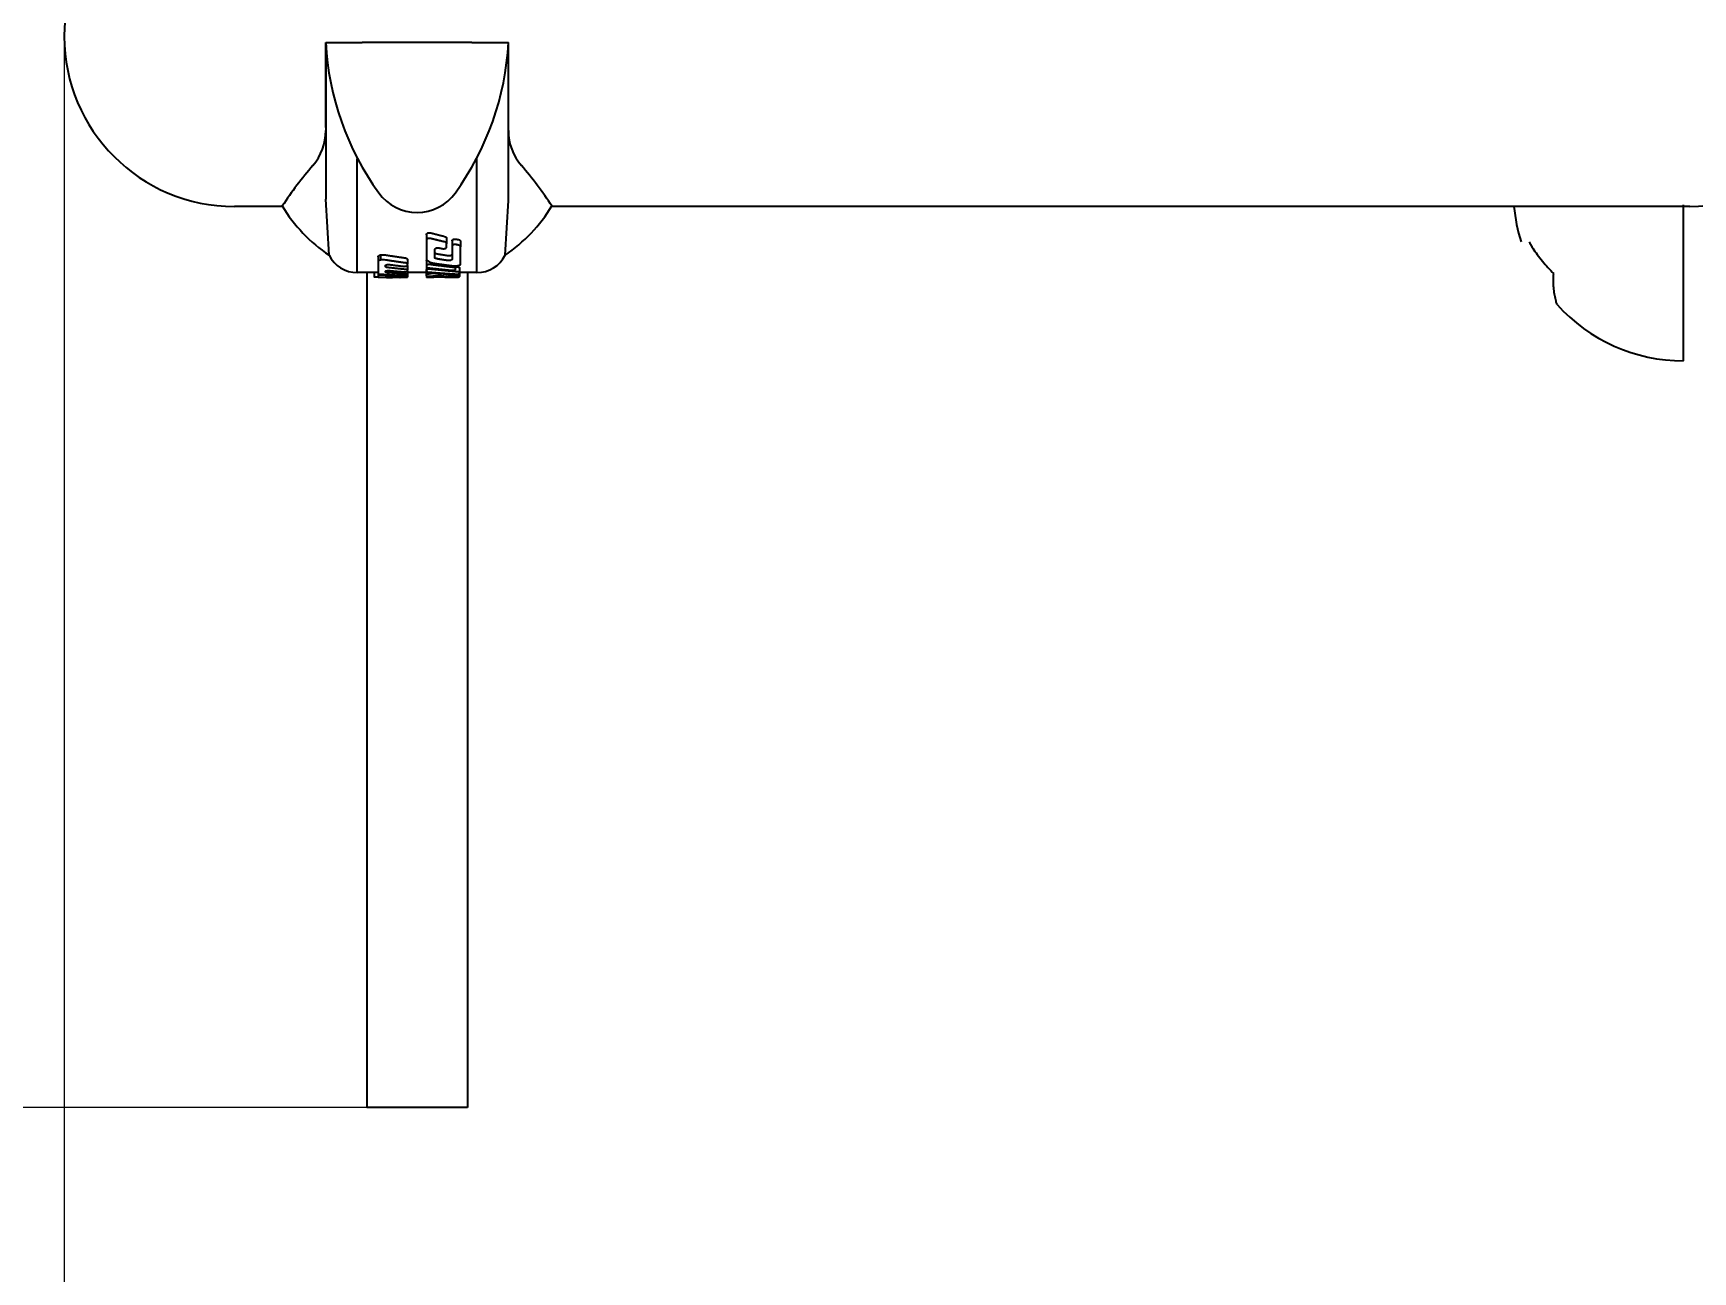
# Model space of a CAD drawing. Header units: millimetres. Extents: x -3135 to 2520, y -2914 to 2305.
# Drawn here: x -790 to -263, y -847 to -454 of the extents above; entities that cross this region are included whole.
import ezdxf

# ---------------------------------------------------------------- set-up
doc = ezdxf.new("R2010")
doc.units = ezdxf.units.MM
for name, color, linetype in [('DIKOM_ЗОНА', 80, 'Continuous'), ('DIKOM_ОБЪЕКТ', 7, 'Continuous'), ('DIKOM_РАЗМЕР_ЗОНА', 7, 'Continuous'), ('DIKOM_РАЗМЕР_ОБЪЕКТА', 7, 'Continuous')]:
    doc.layers.add(name, color=color, linetype=linetype)
doc.styles.add('style1', font='arial.ttf', dxfattribs={"width": 0.8})
doc.dimstyles.new('1-50', dxfattribs={"dimtxt": 300, "dimasz": 200, "dimexe": 100, "dimexo": 0, "dimgap": 100, "dimtad": 1, "dimdec": 0, "dimtxsty": 'style1', "dimcen": 0, "dimclrd": 7, "dimclre": 7, "dimadec": 1, "dimazin": 2, "dimtfac": 1, "dimtdec": 0, "dimtmove": 0, "dimatfit": 3, "dimfxl": 0, "dimlwd": 25, "dimlwe": 18, "dimarcsym": 0})

# ---------------------------------------------------------------- blocks, each defined once
blk = doc.blocks.new('*D10')
at = {"layer": 'Defpoints', "color": 0, "transparency": 16777216}
for p in [(-779.74, -454.55), (1020.26, -454.55), (1020.26, -1329.05)]:
    blk.add_point(p, dxfattribs=at)
at = {"layer": 'DIKOM_РАЗМЕР_ОБЪЕКТА', "color": 7, "lineweight": 18, "transparency": 16777216}
for p, q in [((-779.74, -454.55), (-779.74, -1429.05)), ((1020.26, -454.55), (1020.26, -1429.05))]:
    blk.add_line(p, q, dxfattribs=at)
at = {"layer": 'DIKOM_РАЗМЕР_ОБЪЕКТА', "color": 7, "lineweight": 25, "transparency": 16777216}
blk.add_line((-579.74, -1329.05), (820.26, -1329.05), dxfattribs=at)
at = {"layer": 'DIKOM_РАЗМЕР_ОБЪЕКТА', "color": 7, "transparency": 16777216}
for points in [[(-579.74, -1295.71), (-579.74, -1362.38), (-779.74, -1329.05)], [(820.26, -1295.71), (820.26, -1362.38), (1020.26, -1329.05)]]:
    blk.add_solid(points, dxfattribs=at)
at = {"layer": 'DIKOM_РАЗМЕР_ОБЪЕКТА', "color": 0, "transparency": 16777216, "insert": (387.28, -1075.88), "char_height": 300, "attachment_point": 5, "style": 'style1'}
blk.add_mtext('1800', dxfattribs=at)
blk = doc.blocks.new('*D11')
at = {"layer": 'Defpoints', "color": 0, "transparency": 16777216}
for p in [(-667.74, 805.45), (-1097.84, -794.55), (-651.74, -794.55)]:
    blk.add_point(p, dxfattribs=at)
at = {"layer": 'DIKOM_РАЗМЕР_ОБЪЕКТА', "color": 7, "lineweight": 18, "transparency": 16777216}
for p, q in [((-667.74, 805.45), (-1197.84, 805.45)), ((-651.74, -794.55), (-1197.84, -794.55))]:
    blk.add_line(p, q, dxfattribs=at)
at = {"layer": 'DIKOM_РАЗМЕР_ОБЪЕКТА', "color": 7, "lineweight": 25, "transparency": 16777216}
blk.add_line((-1097.84, 605.45), (-1097.84, -594.55), dxfattribs=at)
at = {"layer": 'DIKOM_РАЗМЕР_ОБЪЕКТА', "color": 7, "transparency": 16777216}
for points in [[(-1131.17, 605.45), (-1064.51, 605.45), (-1097.84, 805.45)], [(-1131.17, -594.55), (-1064.51, -594.55), (-1097.84, -794.55)]]:
    blk.add_solid(points, dxfattribs=at)
at = {"layer": 'DIKOM_РАЗМЕР_ОБЪЕКТА', "color": 0, "transparency": 16777216, "insert": (-1351.01, -112.02), "char_height": 300, "attachment_point": 5, "rotation": 90, "style": 'style1'}
blk.add_mtext('1600', dxfattribs=at)
blk = doc.blocks.new('*D12')
at = {"layer": 'Defpoints', "color": 0, "transparency": 16777216}
for p in [(-715.74, 2305.45), (-2685, -2294.55), (-715.74, -2294.55)]:
    blk.add_point(p, dxfattribs=at)
at = {"layer": 'DIKOM_РАЗМЕР_ЗОНА', "color": 7, "lineweight": 18, "transparency": 16777216}
for p, q in [((-715.74, 2305.45), (-2785, 2305.45)), ((-715.74, -2294.55), (-2785, -2294.55))]:
    blk.add_line(p, q, dxfattribs=at)
at = {"layer": 'DIKOM_РАЗМЕР_ЗОНА', "color": 7, "lineweight": 25, "transparency": 16777216}
blk.add_line((-2685, 2105.45), (-2685, -2094.55), dxfattribs=at)
at = {"layer": 'DIKOM_РАЗМЕР_ЗОНА', "color": 7, "transparency": 16777216}
for points in [[(-2718.33, 2105.45), (-2651.67, 2105.45), (-2685, 2305.45)], [(-2718.33, -2094.55), (-2651.67, -2094.55), (-2685, -2294.55)]]:
    blk.add_solid(points, dxfattribs=at)
at = {"layer": 'DIKOM_РАЗМЕР_ЗОНА', "color": 0, "transparency": 16777216, "insert": (-2938.17, 51.55), "char_height": 300, "attachment_point": 5, "rotation": 90, "style": 'style1'}
blk.add_mtext('4600', dxfattribs=at)
blk = doc.blocks.new('*D13')
at = {"layer": 'Defpoints', "color": 0, "transparency": 16777216}
for p in [(-2279.74, -234.66), (2520.26, -234.66), (2520.26, -2814.5)]:
    blk.add_point(p, dxfattribs=at)
at = {"layer": 'DIKOM_РАЗМЕР_ЗОНА', "color": 7, "lineweight": 18, "transparency": 16777216}
for p, q in [((-2279.74, -234.66), (-2279.74, -2914.5)), ((2520.26, -234.66), (2520.26, -2914.5))]:
    blk.add_line(p, q, dxfattribs=at)
at = {"layer": 'DIKOM_РАЗМЕР_ЗОНА', "color": 7, "lineweight": 25, "transparency": 16777216}
blk.add_line((-2079.74, -2814.5), (2320.26, -2814.5), dxfattribs=at)
at = {"layer": 'DIKOM_РАЗМЕР_ЗОНА', "color": 7, "transparency": 16777216}
for points in [[(-2079.74, -2781.17), (-2079.74, -2847.83), (-2279.74, -2814.5)], [(2320.26, -2781.17), (2320.26, -2847.83), (2520.26, -2814.5)]]:
    blk.add_solid(points, dxfattribs=at)
at = {"layer": 'DIKOM_РАЗМЕР_ЗОНА', "color": 0, "transparency": 16777216, "insert": (292.57, -2561.33), "char_height": 300, "attachment_point": 5, "style": 'style1'}
blk.add_mtext('4800', dxfattribs=at)

msp = doc.modelspace()

# ---------------------------------------------------------------- linework, layer by layer
at = {"layer": 'DIKOM_ЗОНА', "color": 3, "lineweight": 15}
msp.add_lwpolyline([(-779.74, -2294.55), (-651.74, -2294.55, 0.154428), (211.08, -2021.55, -0.154428), (498.69, -1930.55), (1020.26, -1930.55, 0.414214), (2520.26, -430.55), (2520.26, 441.45, 0.414214), (1020.26, 1941.45), (498.69, 1941.45, -0.154428), (211.08, 2032.45, 0.154428), (-651.74, 2305.45), (-779.74, 2305.45, 0.414214), (-2279.74, 805.45), (-2279.74, -794.55, 0.414214), (-779.74, -2294.55)], format="xyb", dxfattribs=at)
at = {"layer": 'DIKOM_ОБЪЕКТ'}
for p, q in [((-696.74, -483.48), (-696.74, -456.55)), ((-696.74, -456.55), (-688.21, -456.55)), ((-696.74, -456.55), (-696.74, -506.27)), ((-688.21, -456.55), (-685.13, -456.55)), ((-674.74, -456.55), (-685.13, -456.55)), ((-660.74, -456.55), (-674.74, -456.55)), ((-650.36, -456.55), (-660.74, -456.55)), ((-650.36, -456.55), (-647.28, -456.55)), ((-647.28, -456.55), (-638.74, -456.55)), ((-638.74, -506.61), (-638.74, -457.05)), ((-686.74, -529.55), (-686.74, -493.38)), ((-648.74, -529.55), (-648.74, -493.38)), ((-710.45, -508.55), (-725.74, -508.55)), ((-695.7, -524), (-696.74, -506.27)), ((-696.74, -506.61), (-696.74, -506.61)), ((-639.79, -524), (-638.74, -506.61)), ((-263.74, -508.55), (-625.04, -508.55)), ((-265.74, -557.55), (-265.74, -508.01)), ((-664.8, -517.53), (-664.8, -519.31)), ((-664.8, -519.31), (-664.8, -525.15)), ((-658.38, -518.62), (-658.38, -520.37)), ((-658.38, -521.41), (-658.38, -520.37)), ((-656.65, -519.47), (-656.65, -521.2)), ((-656.65, -521.2), (-656.65, -525.36)), ((-653.95, -519.63), (-653.95, -521.35)), ((-653.95, -526.77), (-653.95, -521.35)), ((-680.08, -524.5), (-680.08, -526.11)), ((-680.08, -526.11), (-680.08, -529.87)), ((-679.37, -523.95), (-679.37, -525.57)), ((-670.81, -525.23), (-670.81, -526.82)), ((-670.81, -527.24), (-670.81, -526.82)), ((-664.8, -525.75), (-664.8, -527.33)), ((-662.1, -524.79), (-662.1, -522.21)), ((-680.08, -529.55), (-686.74, -529.55)), ((-683.74, -529.55), (-683.74, -794.55)), ((-681.36, -529.55), (-681.36, -529.89)), ((-681.35, -529.55), (-681.35, -530.92)), ((-680.08, -529.87), (-680.08, -530.54)), ((-680.08, -530.54), (-680.08, -531.05)), ((-676.5, -531.05), (-680.05, -531.05)), ((-679.37, -530.03), (-679.37, -530.36)), ((-677.77, -527.65), (-677.77, -527.31)), ((-677.77, -529.38), (-677.77, -529.14)), ((-677.77, -530.85), (-677.77, -531.04)), ((-673.25, -530.39), (-673.25, -530.57)), ((-670.81, -531.05), (-673.13, -531.05)), ((-673.12, -531.05), (-673.12, -530.92)), ((-671.52, -530.44), (-671.52, -530.71)), ((-670.81, -527.24), (-670.81, -528.79)), ((-670.81, -527.24), (-670.81, -527.24)), ((-670.81, -529.09), (-670.81, -528.79)), ((-670.81, -529.09), (-670.81, -530.13)), ((-664.81, -529.55), (-670.81, -529.55)), ((-670.81, -530.32), (-670.81, -530.13)), ((-670.81, -530.32), (-670.81, -530.87)), ((-670.81, -531.05), (-670.81, -530.87)), ((-670.8, -529.55), (-670.8, -530.62)), ((-664.81, -528.68), (-664.81, -530.19)), ((-664.81, -530.19), (-664.81, -530.59)), ((-664.8, -527.33), (-664.8, -527.76)), ((-664.8, -527.77), (-664.8, -528.73)), ((-664.8, -528.73), (-664.8, -529.16)), ((-664.8, -530.61), (-664.8, -530.97)), ((-664.8, -530.97), (-664.8, -531.05)), ((-662.49, -531.05), (-664.8, -531.05)), ((-664.09, -530.69), (-664.09, -530.89)), ((-655.54, -531.05), (-658.51, -531.05)), ((-655.53, -527.4), (-655.53, -528.19)), ((-655.53, -528.56), (-655.53, -528.19)), ((-655.53, -530.96), (-655.53, -531.05)), ((-654.27, -529.88), (-654.27, -530.77)), ((-654.27, -530.9), (-654.27, -530.77)), ((-654.25, -527.96), (-654.25, -529.5)), ((-654.25, -529.84), (-654.25, -529.5)), ((-648.74, -529.55), (-654.25, -529.55)), ((-651.74, -529.55), (-651.74, -794.55)), ((-651.74, -794.55), (-683.74, -794.55))]:
    msp.add_line(p, q, dxfattribs=at)
for centre, radius, start, end in [((-725.74, -454.55), 54, 90, 270), ((-263.74, -454.55), 54, 270, 90), ((-606.88, -451.63), 90, 183.1314, 215.7532), ((-696.24, -457.05), 0.5, 90, 90.0002), ((-728.61, -451.63), 90, 324.2468, 356.8686), ((-713.74, -484.48), 17, 319.3433, 0), ((-621.74, -484.48), 17, 180, 220.6567), ((-603.74, -578.95), 128, 139.3433, 146.5516), ((-731.74, -578.95), 128, 33.4484, 40.6567), ((-667.74, -495.45), 15, 215.7532, 324.2468), ((-667.75, -482.55), 50, 211.1292, 236.0119), ((-667.72, -482.56), 49.97, 303.9819, 328.8736), ((-265.74, -503.64), 54, 185.2162, 197.44), ((-686.74, -519.55), 10, 206.4677, 270), ((-648.74, -519.55), 10, 270, 333.5445), ((-265.74, -503.64), 53.91, 221.925, 270)]:
    msp.add_arc(centre, radius, start, end, dxfattribs=at)
for centre, major_axis, start_param, end_param in [((-699.92, -495.22), (-0.375, 0.33), 6.283162, 6.283174), ((-635.57, -495.22), (0.375, 0.33), 0.000014, 0.000025)]:
    msp.add_ellipse(centre, major_axis=major_axis, ratio=0.651867, start_param=start_param, end_param=end_param, dxfattribs=at)
for points, knots in [([(-625.13, -508.11), (-625.08, -508.18), (-625.05, -508.22), (-625.03, -508.26), (-625.03, -508.27), (-625.02, -508.27), (-625.02, -508.27), (-625.02, -508.27), (-625.02, -508.27), (-625.02, -508.27), (-625.02, -508.27), (-625.02, -508.27), (-625.02, -508.27), (-625.02, -508.27), (-625.02, -508.27), (-625.02, -508.27), (-625.02, -508.27), (-625.02, -508.27), (-625.02, -508.27), (-625.02, -508.27), (-625.02, -508.27), (-625.02, -508.27), (-625.02, -508.27), (-625.02, -508.27), (-625.02, -508.27), (-625.02, -508.27), (-625.02, -508.27), (-625.02, -508.27), (-625.02, -508.27), (-625.02, -508.27), (-625.02, -508.27), (-625.02, -508.27), (-625.02, -508.27), (-625.02, -508.27), (-625.02, -508.27), (-625.02, -508.27), (-625.02, -508.27), (-625.02, -508.27), (-625.02, -508.27), (-625.02, -508.27), (-625.02, -508.27), (-625.02, -508.27), (-625.02, -508.27), (-625.02, -508.27), (-625.02, -508.27), (-625.02, -508.27), (-625.02, -508.27), (-625.02, -508.27)], [356.92545, 356.92545, 356.92545, 356.92545, 382.015412, 382.015412, 394.085024, 394.085024, 394.775091, 394.775091, 395.465157, 395.465157, 395.657028, 395.657028, 395.703088, 395.703088, 395.749148, 395.749148, 395.795207, 395.795207, 395.841267, 395.841267, 395.887327, 395.887327, 395.933387, 395.933387, 395.979447, 395.979447, 396.025507, 396.025507, 396.071566, 396.071566, 396.117626, 396.117626, 396.163686, 396.163686, 396.209746, 396.209746, 396.255806, 396.255806, 396.301866, 396.301866, 396.374751, 396.374751, 396.478355, 396.478355, 396.685562, 396.685562, 397, 397, 397, 397]), ([(-664.8, -517.53), (-664.8, -517.48), (-664.78, -517.4), (-664.73, -517.28), (-664.66, -517.2), (-664.58, -517.12), (-664.49, -517.05), (-664.38, -516.99), (-664.28, -516.95), (-664.17, -516.92), (-664.06, -516.89), (-663.96, -516.88), (-663.85, -516.87), (-663.71, -516.87), (-663.57, -516.89), (-663.47, -516.91), (-663.43, -516.92)], [0, 0, 0, 0, 2.107356, 3.754074, 5.399676, 6.061085, 7.790131, 8.825389, 9.887238, 10.889603, 11.819046, 12.663977, 13.411772, 14.592699, 15.921047, 17, 17, 17, 17]), ([(-663.43, -518.71), (-663.49, -518.7), (-663.59, -518.68), (-663.76, -518.67), (-663.93, -518.67), (-664.1, -518.7), (-664.22, -518.73), (-664.33, -518.77), (-664.47, -518.83), (-664.63, -518.94), (-664.76, -519.1), (-664.8, -519.23), (-664.8, -519.31)], [0, 0, 0, 0, 1.129239, 2.011652, 3.157385, 4.396775, 5.162004, 5.648759, 6.924122, 8.503661, 10.397099, 13, 13, 13, 13]), ([(-659.75, -521.92), (-659.59, -521.95), (-659.41, -521.96), (-659.07, -521.94), (-658.91, -521.9), (-658.65, -521.8), (-658.55, -521.73), (-658.41, -521.58), (-658.38, -521.49), (-658.38, -521.41)], [0, 0, 0, 0, 0.000512692, 0.000512692, 0.001025383, 0.001025383, 0.001538075, 0.001538075, 0.002050766, 0.002050766, 0.002050766, 0.002050766]), ([(-659.01, -518.04), (-658.81, -518.09), (-658.65, -518.18), (-658.43, -518.39), (-658.38, -518.5), (-658.38, -518.62)], [0, 0, 0, 0, 0.000662463, 0.000662463, 0.001324925, 0.001324925, 0.001324925, 0.001324925]), ([(-658.38, -520.37), (-658.38, -520.31), (-658.39, -520.25), (-658.45, -520.15), (-658.49, -520.09), (-658.65, -519.94), (-658.81, -519.86), (-659.01, -519.81)], [0, 0, 0, 0, 0.000329065, 0.000329065, 0.000658131, 0.000658131, 0.001316262, 0.001316262, 0.001316262, 0.001316262]), ([(-656.65, -519.47), (-656.65, -519.42), (-656.62, -519.31), (-656.52, -519.18), (-656.41, -519.09), (-656.33, -519.04), (-656.25, -519), (-656.15, -518.96), (-656.04, -518.93), (-655.91, -518.9), (-655.77, -518.89), (-655.61, -518.88), (-655.45, -518.89), (-655.34, -518.91), (-655.28, -518.92)], [0, 0, 0, 0, 2.30031, 4.841147, 5.967536, 6.504504, 7.755138, 8.483263, 9.172804, 10.38649, 11.573355, 12.365457, 13.722575, 15, 15, 15, 15]), ([(-655.28, -520.67), (-655.34, -520.65), (-655.45, -520.63), (-655.62, -520.62), (-655.78, -520.63), (-655.9, -520.64), (-655.99, -520.66), (-656.07, -520.68), (-656.18, -520.71), (-656.33, -520.78), (-656.46, -520.86), (-656.55, -520.95), (-656.61, -521.03), (-656.64, -521.11), (-656.65, -521.17), (-656.65, -521.2)], [0, 0, 0, 0, 1.448609, 2.693486, 3.916225, 5.080798, 5.585243, 6.233183, 7.042547, 8.578886, 10.817207, 11.950024, 13.345951, 14.577692, 16, 16, 16, 16]), ([(-654.58, -519.09), (-654.38, -519.13), (-654.22, -519.22), (-654, -519.41), (-653.95, -519.52), (-653.95, -519.63)], [0, 0, 0, 0, 0.000655999, 0.000655999, 0.001311997, 0.001311997, 0.001311997, 0.001311997]), ([(-653.95, -521.35), (-653.95, -521.3), (-653.96, -521.25), (-654.02, -521.14), (-654.06, -521.09), (-654.22, -520.95), (-654.38, -520.87), (-654.58, -520.82)], [0, 0, 0, 0, 0.000325765, 0.000325765, 0.000651529, 0.000651529, 0.001303059, 0.001303059, 0.001303059, 0.001303059]), ([(-314.69, -519.82), (-314.62, -519.99), (-314.55, -520.1), (-314.27, -520.6), (-314.04, -520.97), (-313.4, -522), (-312.97, -522.64), (-312.01, -524), (-311.47, -524.7), (-310.37, -526.09), (-309.79, -526.77), (-308.6, -528.1), (-307.99, -528.75), (-307.21, -529.54), (-307.06, -529.7), (-306.91, -529.85)], [5.215159, 5.215159, 5.215159, 5.215159, 11.576809, 11.576809, 31.779476, 31.779476, 67.644885, 67.644885, 108.044885, 108.044885, 148.444885, 148.444885, 188.844885, 188.844885, 198.480191, 198.480191, 198.480191, 198.480191]), ([(-680.08, -524.5), (-680.08, -524.45), (-680.07, -524.4), (-680.02, -524.29), (-679.98, -524.24), (-679.87, -524.14), (-679.79, -524.1), (-679.6, -524.02), (-679.49, -523.98), (-679.37, -523.95)], [0, 0, 0, 0, 0.000429704, 0.000429704, 0.000859408, 0.000859408, 0.001289113, 0.001289113, 0.001718817, 0.001718817, 0.001718817, 0.001718817]), ([(-679.37, -525.57), (-679.49, -525.6), (-679.6, -525.63), (-679.79, -525.71), (-679.87, -525.76), (-680.04, -525.9), (-680.08, -526.01), (-680.08, -526.11)], [0, 0, 0, 0, 0.0004289, 0.0004289, 0.0008578, 0.0008578, 0.001715599, 0.001715599, 0.001715599, 0.001715599]), ([(-679.37, -523.95), (-679.24, -523.92), (-679.1, -523.9), (-678.81, -523.87), (-678.66, -523.87), (-678.21, -523.87), (-677.92, -523.9), (-677.64, -523.95)], [0, 0, 0, 0, 0.000447803, 0.000447803, 0.000895606, 0.000895606, 0.001791211, 0.001791211, 0.001791211, 0.001791211]), ([(-677.64, -525.57), (-677.92, -525.52), (-678.2, -525.49), (-678.66, -525.49), (-678.81, -525.49), (-679.1, -525.52), (-679.24, -525.54), (-679.37, -525.57)], [0, 0, 0, 0, 0.000887347, 0.000887347, 0.001331021, 0.001331021, 0.001774694, 0.001774694, 0.001774694, 0.001774694]), ([(-671.45, -524.89), (-671.26, -524.92), (-671.09, -524.97), (-670.87, -525.09), (-670.81, -525.16), (-670.81, -525.23)], [0, 0, 0, 0, 0.000619644, 0.000619644, 0.001239289, 0.001239289, 0.001239289, 0.001239289]), ([(-670.81, -526.82), (-670.81, -526.78), (-670.83, -526.75), (-670.88, -526.68), (-670.93, -526.65), (-671.09, -526.56), (-671.26, -526.52), (-671.45, -526.49)], [0, 0, 0, 0, 0.00030952, 0.00030952, 0.00061904, 0.00061904, 0.001238079, 0.001238079, 0.001238079, 0.001238079]), ([(-664.8, -525.15), (-664.8, -525.32), (-664.71, -525.48), (-664.42, -525.79), (-664.21, -525.92), (-663.97, -526.05)], [0, 0, 0, 0, 0.001310871, 0.001310871, 0.002621743, 0.002621743, 0.002621743, 0.002621743]), ([(-664.8, -525.75), (-664.8, -525.72), (-664.78, -525.67), (-664.7, -525.6), (-664.66, -525.58), (-664.63, -525.56)], [0, 0, 0, 0, 3.009531, 4.570633, 6, 6, 6, 6]), ([(-663.97, -526.05), (-663.71, -526.18), (-663.41, -526.3), (-662.73, -526.51), (-662.36, -526.59), (-661.94, -526.65)], [0, 0, 0, 0, 0.001346421, 0.001346421, 0.002692842, 0.002692842, 0.002692842, 0.002692842]), ([(-662.1, -522.21), (-662.1, -522.17), (-662.09, -522.11), (-662.04, -522.03), (-661.98, -521.96), (-661.91, -521.9), (-661.81, -521.83), (-661.68, -521.77), (-661.55, -521.73), (-661.45, -521.71), (-661.36, -521.69), (-661.23, -521.67), (-661.07, -521.67), (-660.89, -521.68), (-660.78, -521.7), (-660.73, -521.71)], [0, 0, 0, 0, 1.703885, 3.171044, 4.234752, 5.299769, 6.750072, 8.375952, 9.511985, 10.185435, 11.042913, 11.853377, 13.193266, 14.818898, 16, 16, 16, 16]), ([(-662.1, -523.15), (-662.1, -523.2), (-662.08, -523.24), (-662.03, -523.32), (-661.99, -523.36), (-661.88, -523.43), (-661.81, -523.46), (-661.65, -523.52), (-661.56, -523.54), (-661.46, -523.56)], [0, 0, 0, 0, 0.000314979, 0.000314979, 0.000629957, 0.000629957, 0.000944936, 0.000944936, 0.001259915, 0.001259915, 0.001259915, 0.001259915]), ([(-661.46, -525.18), (-661.66, -525.15), (-661.82, -525.1), (-662.04, -524.96), (-662.1, -524.87), (-662.1, -524.79)], [0, 0, 0, 0, 0.000627724, 0.000627724, 0.001255448, 0.001255448, 0.001255448, 0.001255448]), ([(-658.01, -524.12), (-657.94, -524.13), (-657.86, -524.14), (-657.69, -524.15), (-657.6, -524.15), (-657.36, -524.13), (-657.2, -524.11), (-656.93, -524.03), (-656.83, -523.98), (-656.72, -523.89), (-656.69, -523.86), (-656.66, -523.8), (-656.65, -523.77), (-656.65, -523.74)], [0, 0, 0, 0, 0.000250287, 0.000250287, 0.000500575, 0.000500575, 0.001001149, 0.001001149, 0.001501724, 0.001501724, 0.001752011, 0.001752011, 0.002002299, 0.002002299, 0.002002299, 0.002002299]), ([(-656.65, -525.36), (-656.65, -525.39), (-656.66, -525.42), (-656.69, -525.48), (-656.72, -525.51), (-656.83, -525.6), (-656.93, -525.65), (-657.13, -525.7), (-657.2, -525.72), (-657.36, -525.74), (-657.44, -525.75), (-657.69, -525.76), (-657.86, -525.76), (-658.01, -525.73)], [0, 0, 0, 0, 0.000249619, 0.000249619, 0.000499237, 0.000499237, 0.000998475, 0.000998475, 0.001248093, 0.001248093, 0.001497712, 0.001497712, 0.001996949, 0.001996949, 0.001996949, 0.001996949]), ([(-654.78, -527.32), (-654.64, -527.29), (-654.51, -527.26), (-654.28, -527.18), (-654.19, -527.14), (-653.99, -526.99), (-653.95, -526.88), (-653.95, -526.77)], [0, 0, 0, 0, 0.000496221, 0.000496221, 0.000992443, 0.000992443, 0.001984886, 0.001984886, 0.001984886, 0.001984886]), ([(-680.08, -530.97), (-680.27, -530.97), (-680.58, -530.97), (-680.9, -530.96), (-681.07, -530.95), (-681.17, -530.95), (-681.24, -530.94), (-681.3, -530.93), (-681.34, -530.93), (-681.35, -530.92), (-681.35, -530.92)], [0, 0, 0, 0, 3.632025, 5.197401, 6.539165, 7.46166, 8.196985, 8.858964, 10.312484, 11, 11, 11, 11]), ([(-680.08, -529.87), (-680.08, -529.9), (-680.02, -529.93), (-679.79, -529.99), (-679.63, -530.01), (-679.44, -530.02)], [0, 0, 0, 0, 0.00060095, 0.00060095, 0.0012019, 0.0012019, 0.0012019, 0.0012019]), ([(-679.37, -530.36), (-679.49, -530.37), (-679.6, -530.38), (-679.79, -530.4), (-679.87, -530.42), (-680.04, -530.47), (-680.08, -530.5), (-680.08, -530.54)], [0, 0, 0, 0, 0.000419132, 0.000419132, 0.000838263, 0.000838263, 0.001676527, 0.001676527, 0.001676527, 0.001676527]), ([(-677.64, -530.35), (-677.92, -530.34), (-678.21, -530.33), (-678.66, -530.33), (-678.81, -530.33), (-679.1, -530.34), (-679.24, -530.35), (-679.37, -530.36)], [0, 0, 0, 0, 0.000885067, 0.000885067, 0.001327601, 0.001327601, 0.001770134, 0.001770134, 0.001770134, 0.001770134]), ([(-677.77, -527.31), (-677.77, -527.29), (-677.76, -527.26), (-677.74, -527.22), (-677.7, -527.18), (-677.63, -527.14), (-677.54, -527.1), (-677.46, -527.07), (-677.36, -527.04), (-677.19, -527), (-676.99, -526.98), (-676.81, -526.98), (-676.68, -526.98), (-676.55, -526.98), (-676.45, -526.99), (-676.41, -527)], [0, 0, 0, 0, 1.411437, 2.25127, 3.243114, 4.541503, 5.986024, 6.936828, 7.735311, 9.108762, 11.809081, 12.74053, 13.596043, 14.787955, 16, 16, 16, 16]), ([(-677.14, -527.93), (-677.33, -527.91), (-677.49, -527.87), (-677.71, -527.77), (-677.77, -527.71), (-677.77, -527.65)], [0, 0, 0, 0, 0.000612026, 0.000612026, 0.001224052, 0.001224052, 0.001224052, 0.001224052]), ([(-677.77, -529.14), (-677.77, -529.13), (-677.76, -529.1), (-677.74, -529.07), (-677.69, -529.05), (-677.63, -529.02), (-677.53, -528.98), (-677.38, -528.95), (-677.18, -528.92), (-676.98, -528.91), (-676.81, -528.9), (-676.69, -528.9), (-676.56, -528.91), (-676.46, -528.91), (-676.41, -528.92)], [0, 0, 0, 0, 1.285823, 2.18025, 3.093732, 4.152977, 5.395915, 7.249914, 8.788795, 10.869138, 11.903143, 12.754983, 13.581032, 15, 15, 15, 15]), ([(-677.14, -529.57), (-677.33, -529.55), (-677.49, -529.53), (-677.71, -529.46), (-677.77, -529.42), (-677.77, -529.38)], [0, 0, 0, 0, 0.000603156, 0.000603156, 0.001206312, 0.001206312, 0.001206312, 0.001206312]), ([(-676.41, -530.78), (-676.48, -530.78), (-676.62, -530.77), (-676.88, -530.77), (-677.12, -530.78), (-677.35, -530.79), (-677.55, -530.8), (-677.69, -530.82), (-677.76, -530.84), (-677.77, -530.85), (-677.77, -530.85)], [0, 0, 0, 0, 1.334051, 2.464762, 4.304737, 5.503522, 6.96176, 8.665625, 10.070351, 11, 11, 11, 11]), ([(-677.77, -531.04), (-677.77, -531.04), (-677.71, -531.04), (-677.49, -531.05), (-677.32, -531.05), (-677.14, -531.05)], [0, 0, 0, 0, 0.000594862, 0.000594862, 0.001189725, 0.001189725, 0.001189725, 0.001189725]), ([(-674.48, -531.04), (-674.41, -531.04), (-674.33, -531.04), (-674.17, -531.04), (-674.09, -531.04), (-673.85, -531.04), (-673.69, -531.04), (-673.42, -531.04), (-673.31, -531.05), (-673.16, -531.05), (-673.12, -531.05), (-673.12, -531.05)], [0, 0, 0, 0, 0.00024185, 0.00024185, 0.0004837, 0.0004837, 0.0009674, 0.0009674, 0.0014511, 0.0014511, 0.0019348, 0.0019348, 0.0019348, 0.0019348]), ([(-673.12, -530.92), (-673.12, -530.91), (-673.18, -530.9), (-673.4, -530.87), (-673.57, -530.87), (-673.75, -530.86)], [0, 0, 0, 0, 0.000595571, 0.000595571, 0.001191142, 0.001191142, 0.001191142, 0.001191142]), ([(-671.52, -530.71), (-671.75, -530.68), (-672, -530.65), (-672.58, -530.6), (-672.9, -530.58), (-673.25, -530.57)], [0, 0, 0, 0, 0.00112198, 0.00112198, 0.002243959, 0.002243959, 0.002243959, 0.002243959]), ([(-672.18, -527.54), (-672.1, -527.55), (-672.02, -527.56), (-671.86, -527.56), (-671.77, -527.56), (-671.53, -527.55), (-671.37, -527.53), (-671.1, -527.47), (-671, -527.44), (-670.89, -527.37), (-670.86, -527.34), (-670.82, -527.29), (-670.81, -527.27), (-670.81, -527.24)], [0, 0, 0, 0, 0.000246926, 0.000246926, 0.000493852, 0.000493852, 0.000987704, 0.000987704, 0.001481555, 0.001481555, 0.001728481, 0.001728481, 0.001975407, 0.001975407, 0.001975407, 0.001975407]), ([(-672.18, -529.3), (-672.1, -529.31), (-672.02, -529.31), (-671.86, -529.32), (-671.78, -529.32), (-671.62, -529.31), (-671.54, -529.31), (-671.38, -529.29), (-671.31, -529.29), (-671.11, -529.26), (-671, -529.23), (-670.85, -529.16), (-670.81, -529.13), (-670.81, -529.09)], [0, 0, 0, 0, 0.000244316, 0.000244316, 0.000488632, 0.000488632, 0.000732947, 0.000732947, 0.000977263, 0.000977263, 0.001465895, 0.001465895, 0.001954526, 0.001954526, 0.001954526, 0.001954526]), ([(-672.18, -530.44), (-672.1, -530.44), (-672.02, -530.45), (-671.86, -530.45), (-671.78, -530.45), (-671.54, -530.45), (-671.38, -530.44), (-671.11, -530.41), (-671, -530.4), (-670.85, -530.36), (-670.81, -530.34), (-670.81, -530.32)], [0, 0, 0, 0, 0.000242638, 0.000242638, 0.000485275, 0.000485275, 0.000970551, 0.000970551, 0.001455826, 0.001455826, 0.001941102, 0.001941102, 0.001941102, 0.001941102]), ([(-670.81, -530.87), (-670.81, -530.85), (-670.88, -530.82), (-671.14, -530.76), (-671.31, -530.74), (-671.52, -530.71)], [0, 0, 0, 0, 0.001073173, 0.001073173, 0.002146347, 0.002146347, 0.002146347, 0.002146347]), ([(-670.81, -528.79), (-670.81, -528.77), (-670.83, -528.74), (-670.89, -528.69), (-670.93, -528.67), (-671.1, -528.61), (-671.26, -528.57), (-671.45, -528.55)], [0, 0, 0, 0, 0.000303671, 0.000303671, 0.000607343, 0.000607343, 0.001214685, 0.001214685, 0.001214685, 0.001214685]), ([(-670.81, -530.13), (-670.81, -530.1), (-670.87, -530.07), (-671.1, -530.01), (-671.26, -529.99), (-671.45, -529.98)], [0, 0, 0, 0, 0.000600142, 0.000600142, 0.001200284, 0.001200284, 0.001200284, 0.001200284]), ([(-664.51, -530.08), (-664.6, -530.1), (-664.68, -530.11), (-664.78, -530.15), (-664.81, -530.17), (-664.81, -530.19)], [0, 0, 0, 0, 0.000401808, 0.000401808, 0.0008036159, 0.0008036159, 0.0008036159, 0.0008036159]), ([(-664.81, -530.59), (-664.81, -530.62), (-664.75, -530.64), (-664.53, -530.67), (-664.36, -530.68), (-663.99, -530.7), (-663.78, -530.7), (-663.49, -530.69), (-663.4, -530.69), (-663.23, -530.68), (-663.15, -530.67), (-663.08, -530.66)], [0, 0, 0, 0, 0.000596609, 0.000596609, 0.001193218, 0.001193218, 0.001789827, 0.001789827, 0.002088132, 0.002088132, 0.002386436, 0.002386436, 0.002386436, 0.002386436]), ([(-663.43, -527.02), (-663.53, -527.01), (-663.7, -526.99), (-663.92, -527), (-664.06, -527.01), (-664.17, -527.02), (-664.27, -527.03), (-664.38, -527.06), (-664.48, -527.08), (-664.57, -527.11), (-664.64, -527.15), (-664.72, -527.2), (-664.78, -527.25), (-664.8, -527.3), (-664.8, -527.33)], [0, 0, 0, 0, 2.267741, 4.084198, 4.900696, 5.619562, 6.548333, 7.512199, 8.496376, 9.496801, 10.512177, 11.517157, 13.200811, 15, 15, 15, 15]), ([(-664.8, -527.76), (-664.8, -527.79), (-664.78, -527.81), (-664.73, -527.87), (-664.68, -527.9), (-664.52, -527.97), (-664.35, -528.01), (-664.16, -528.03)], [0, 0, 0, 0, 0.000306022, 0.000306022, 0.000612045, 0.000612045, 0.00122409, 0.00122409, 0.00122409, 0.00122409]), ([(-663.43, -528.49), (-663.5, -528.48), (-663.62, -528.47), (-663.79, -528.47), (-663.92, -528.47), (-664.04, -528.48), (-664.16, -528.49), (-664.27, -528.5), (-664.38, -528.52), (-664.48, -528.54), (-664.57, -528.57), (-664.65, -528.59), (-664.71, -528.62), (-664.76, -528.66), (-664.79, -528.7), (-664.8, -528.72), (-664.8, -528.73)], [0, 0, 0, 0, 1.983137, 3.286367, 4.292482, 5.362406, 6.443362, 7.536605, 8.642821, 9.762383, 10.895502, 12.041582, 13.199239, 14.284843, 16.222018, 17, 17, 17, 17]), ([(-664.8, -529.16), (-664.8, -529.21), (-664.74, -529.25), (-664.51, -529.32), (-664.35, -529.35), (-664.16, -529.37)], [0, 0, 0, 0, 0.000604149, 0.000604149, 0.001208299, 0.001208299, 0.001208299, 0.001208299]), ([(-664.09, -530.89), (-664.21, -530.89), (-664.32, -530.9), (-664.51, -530.91), (-664.59, -530.92), (-664.76, -530.94), (-664.8, -530.95), (-664.8, -530.97)], [0, 0, 0, 0, 0.000413862, 0.000413862, 0.000827723, 0.000827723, 0.001655447, 0.001655447, 0.001655447, 0.001655447]), ([(-662.36, -530.89), (-662.64, -530.88), (-662.93, -530.88), (-663.37, -530.88), (-663.52, -530.88), (-663.82, -530.88), (-663.96, -530.88), (-664.09, -530.89)], [0, 0, 0, 0, 0.00088432, 0.00088432, 0.001326479, 0.001326479, 0.001768639, 0.001768639, 0.001768639, 0.001768639]), ([(-662.09, -529.82), (-662.16, -529.81), (-662.32, -529.81), (-662.58, -529.81), (-662.81, -529.82), (-663, -529.84), (-663.1, -529.85), (-663.15, -529.86)], [0, 0, 0, 0, 1.716921, 3.434164, 5.356533, 6.556245, 8, 8, 8, 8]), ([(-661.13, -531.04), (-661.22, -531.04), (-661.35, -531.04), (-661.59, -531.04), (-661.79, -531.04), (-661.97, -531.04), (-662.12, -531.04), (-662.24, -531.04), (-662.34, -531.04), (-662.4, -531.04), (-662.45, -531.05), (-662.48, -531.05), (-662.49, -531.05), (-662.49, -531.05), (-662.49, -531.05)], [0, 0, 0, 0, 2.245147, 3.136788, 5.540622, 6.986087, 7.726907, 9.593999, 10.646268, 11.636637, 12.582474, 13.721476, 14.601004, 15, 15, 15, 15]), ([(-661.63, -530.49), (-661.58, -530.49), (-661.48, -530.48), (-661.35, -530.47), (-661.21, -530.46), (-661.08, -530.45), (-660.97, -530.45), (-660.81, -530.45), (-660.59, -530.46), (-660.32, -530.47), (-660.18, -530.49), (-660.12, -530.5)], [0, 0, 0, 0, 1.6242, 2.505769, 3.365227, 4.711333, 5.322284, 5.749117, 7.968765, 9.915126, 12, 12, 12, 12]), ([(-656.24, -531.02), (-656.46, -531.02), (-656.72, -531.01), (-657.3, -530.99), (-657.62, -530.99), (-657.97, -530.98)], [0, 0, 0, 0, 0.001117037, 0.001117037, 0.002234074, 0.002234074, 0.002234074, 0.002234074]), ([(-656.9, -528.8), (-656.82, -528.8), (-656.74, -528.81), (-656.58, -528.81), (-656.5, -528.81), (-656.33, -528.81), (-656.25, -528.8), (-656.1, -528.79), (-656.03, -528.78), (-655.89, -528.76), (-655.83, -528.74), (-655.73, -528.71), (-655.68, -528.7), (-655.57, -528.64), (-655.53, -528.6), (-655.53, -528.56)], [0, 0, 0, 0, 0.000245003, 0.000245003, 0.000490006, 0.000490006, 0.000735009, 0.000735009, 0.000980012, 0.000980012, 0.001225015, 0.001225015, 0.001470018, 0.001470018, 0.001960024, 0.001960024, 0.001960024, 0.001960024]), ([(-656.8, -527.33), (-656.48, -527.37), (-656.14, -527.4), (-655.61, -527.4), (-655.44, -527.39), (-655.09, -527.37), (-654.93, -527.35), (-654.78, -527.32)], [0, 0, 0, 0, 0.001038847, 0.001038847, 0.001558271, 0.001558271, 0.002077695, 0.002077695, 0.002077695, 0.002077695]), ([(-655.54, -531.05), (-655.55, -531.05), (-655.62, -531.04), (-655.86, -531.04), (-656.04, -531.03), (-656.24, -531.02)], [0.000137091, 0.000137091, 0.000137091, 0.000137091, 0.001062941, 0.001062941, 0.002125883, 0.002125883, 0.002125883, 0.002125883]), ([(-655.53, -528.19), (-655.53, -528.16), (-655.55, -528.13), (-655.61, -528.08), (-655.65, -528.05), (-655.81, -527.98), (-655.98, -527.94), (-656.17, -527.92)], [0, 0, 0, 0, 0.000305469, 0.000305469, 0.000610937, 0.000610937, 0.001221875, 0.001221875, 0.001221875, 0.001221875]), ([(-656.05, -530.94), (-655.92, -530.95), (-655.74, -530.95), (-655.34, -530.96), (-655.13, -530.96), (-654.74, -530.95), (-654.57, -530.94), (-654.33, -530.93), (-654.27, -530.92), (-654.27, -530.9)], [0, 0, 0, 0, 0.000613666, 0.000613666, 0.001227331, 0.001227331, 0.001840997, 0.001840997, 0.002454662, 0.002454662, 0.002454662, 0.002454662]), ([(-655.61, -530), (-655.54, -530.01), (-655.46, -530.01), (-655.3, -530.02), (-655.22, -530.02), (-655.05, -530.01), (-654.97, -530.01), (-654.82, -530), (-654.75, -529.99), (-654.55, -529.97), (-654.44, -529.95), (-654.29, -529.9), (-654.25, -529.87), (-654.25, -529.84)], [0, 0, 0, 0, 0.000243355, 0.000243355, 0.000486711, 0.000486711, 0.000730066, 0.000730066, 0.000973422, 0.000973422, 0.001460133, 0.001460133, 0.001946844, 0.001946844, 0.001946844, 0.001946844]), ([(-654.88, -527.76), (-654.69, -527.78), (-654.53, -527.81), (-654.31, -527.88), (-654.25, -527.92), (-654.25, -527.96)], [0, 0, 0, 0, 0.000603539, 0.000603539, 0.001207077, 0.001207077, 0.001207077, 0.001207077]), ([(-654.25, -529.5), (-654.25, -529.45), (-654.31, -529.41), (-654.53, -529.34), (-654.69, -529.31), (-654.88, -529.3)], [0, 0, 0, 0, 0.00060333, 0.00060333, 0.00120666, 0.00120666, 0.00120666, 0.00120666]), ([(-305.85, -539.66), (-305.96, -539.32), (-306.06, -538.98), (-306.31, -538.04), (-306.44, -537.44), (-306.68, -536.19), (-306.78, -535.53), (-306.92, -534.19), (-306.97, -533.5), (-307.01, -532.13), (-307, -531.44), (-306.95, -530.45), (-306.93, -530.15), (-306.91, -529.85)], [2.687971, 2.687971, 2.687971, 2.687971, 19.440816, 19.440816, 48.364958, 48.364958, 79.796796, 79.796796, 112.396796, 112.396796, 144.996796, 144.996796, 159.306741, 159.306741, 159.306741, 159.306741])]:
    msp.add_open_spline(points, degree=3, knots=knots, dxfattribs=at)
for points, weights in [([(-663.43, -516.92), (-661.97, -517.3), (-660.5, -517.68), (-659.01, -518.04)], [1, 0.999936656586, 0.999936656586, 1]), ([(-659.01, -519.81), (-660.5, -519.45), (-661.97, -519.09), (-663.43, -518.71)], [1, 0.999940093634, 0.999940093634, 1]), ([(-655.28, -518.92), (-655.05, -518.98), (-654.82, -519.03), (-654.58, -519.09)], [1, 0.999998497762, 0.999998497762, 1]), ([(-654.58, -520.82), (-654.82, -520.77), (-655.05, -520.72), (-655.28, -520.67)], [1, 0.999998575662, 0.999998575662, 1]), ([(-677.64, -523.95), (-675.59, -524.28), (-673.53, -524.59), (-671.45, -524.89)], [1, 0.999899828688, 0.999899828688, 1]), ([(-671.45, -526.49), (-673.53, -526.2), (-675.59, -525.89), (-677.64, -525.57)], [1, 0.999904283093, 0.999904283093, 1]), ([(-661.94, -526.65), (-660.24, -526.88), (-658.52, -527.11), (-656.8, -527.33)], [1, 0.999935909247, 0.999935909247, 1]), ([(-661.46, -523.56), (-660.32, -523.75), (-659.17, -523.93), (-658.01, -524.12)], [1, 0.999968112125, 0.999968112125, 1]), ([(-658.01, -525.73), (-659.17, -525.55), (-660.32, -525.37), (-661.46, -525.18)], [1, 0.999969553174, 0.999969553174, 1]), ([(-660.73, -521.71), (-660.4, -521.78), (-660.08, -521.85), (-659.75, -521.92)], [1, 0.999997227852, 0.999997227852, 1]), ([(-679.44, -530.02), (-677.03, -530.18), (-674.61, -530.32), (-672.18, -530.44)], [1, 0.999882233435, 0.999882233435, 1]), ([(-673.25, -530.57), (-674.72, -530.5), (-676.18, -530.43), (-677.64, -530.35)], [1, 0.99995741059, 0.99995741059, 1]), ([(-671.45, -528.55), (-673.35, -528.36), (-675.25, -528.15), (-677.14, -527.93)], [1, 0.99992360351, 0.99992360351, 1]), ([(-671.45, -529.98), (-673.35, -529.85), (-675.25, -529.72), (-677.14, -529.57)], [1, 0.999926770865, 0.999926770865, 1]), ([(-677.14, -531.05), (-676.92, -531.05), (-676.71, -531.05), (-676.5, -531.05)], [1, 0.999996272389, 0.999993443338, 0.999991512846]), ([(-676.5, -531.05), (-675.83, -531.05), (-675.16, -531.05), (-674.48, -531.04)], [0.999991512846, 0.999985434829, 0.999988263881, 1]), ([(-676.41, -527), (-675, -527.19), (-673.59, -527.37), (-672.18, -527.54)], [1, 0.999956719182, 0.999956719182, 1]), ([(-676.41, -528.92), (-675, -529.05), (-673.59, -529.18), (-672.18, -529.3)], [1, 0.999958799093, 0.999958799093, 1]), ([(-673.75, -530.86), (-674.64, -530.84), (-675.52, -530.81), (-676.41, -530.78)], [1, 0.999984438858, 0.999984438858, 1]), ([(-663.15, -529.86), (-663.6, -529.94), (-664.05, -530.01), (-664.51, -530.08)], [1, 0.999974481205, 0.999974481205, 1]), ([(-664.16, -528.03), (-661.75, -528.3), (-659.33, -528.56), (-656.9, -528.8)], [1, 0.999876421892, 0.999876421892, 1]), ([(-664.16, -529.37), (-661.32, -529.61), (-658.48, -529.82), (-655.61, -530)], [1, 0.999833886083, 0.999833886083, 1]), ([(-656.17, -527.92), (-658.6, -527.64), (-661.03, -527.34), (-663.43, -527.02)], [1, 0.99987312706, 0.99987312706, 1]), ([(-654.88, -529.3), (-657.75, -529.05), (-660.6, -528.78), (-663.43, -528.49)], [1, 0.99983033551, 0.99983033551, 1]), ([(-663.08, -530.66), (-662.6, -530.61), (-662.11, -530.55), (-661.63, -530.49)], [1, 0.99996494116, 0.99996494116, 1]), ([(-657.97, -530.98), (-659.43, -530.96), (-660.9, -530.93), (-662.36, -530.89)], [1, 0.999957975038, 0.999957975038, 1]), ([(-658.96, -530.03), (-660, -529.96), (-661.05, -529.89), (-662.09, -529.82)], [1, 0.99997811892, 0.99997811892, 1]), ([(-658.47, -531.05), (-659.36, -531.05), (-660.24, -531.04), (-661.13, -531.04)], [1, 0.999984535784, 0.999984535784, 1]), ([(-660.12, -530.5), (-658.76, -530.7), (-657.41, -530.85), (-656.05, -530.94)], [1, 0.999630104073, 0.999630104073, 1]), ([(-654.49, -530.71), (-655.85, -530.55), (-657.2, -530.34), (-658.55, -530.08)], [1, 0.999644456848, 0.999644456848, 1]), ([(-655.53, -527.71), (-655.32, -527.73), (-655.1, -527.74), (-654.88, -527.76)], [0.999962905754, 0.999974259315, 0.999986624064, 1])]:
    msp.add_rational_spline(points, weights, degree=3, dxfattribs=at)
for points in [[(-681.35, -529.92), (-681.36, -529.91), (-681.36, -529.9), (-681.36, -529.89)], [(-680.08, -531.05), (-680.08, -531.05), (-680.07, -531.05), (-680.05, -531.05)], [(-670.8, -530.62), (-670.8, -530.62), (-670.8, -530.63), (-670.81, -530.64)], [(-664.81, -528.68), (-664.81, -528.67), (-664.81, -528.66), (-664.8, -528.65)], [(-658.55, -530.08), (-658.66, -530.06), (-658.8, -530.04), (-658.96, -530.03)], [(-655.53, -531.05), (-655.53, -531.05), (-655.53, -531.05), (-655.54, -531.05)], [(-654.27, -530.77), (-654.27, -530.75), (-654.35, -530.73), (-654.49, -530.71)]]:
    msp.add_open_spline(points, degree=3, dxfattribs=at)

# ---------------------------------------------------------------- dimensions: what is measured, and where the dimension line sits
at = {"layer": 'DIKOM_РАЗМЕР_ЗОНА'}
dim = msp.add_linear_dim(base=(-2685, -2294.55), p1=(-715.74, 2305.45), p2=(-715.74, -2294.55), angle=90, dimstyle='1-50', dxfattribs=at)
dim.commit()
dim.dimension.update_dxf_attribs({"geometry": '*D12', "text_midpoint": (-2685, 51.55), "dimtype": 160})
dim = msp.add_linear_dim(base=(2520.26, -2814.5), p1=(-2279.74, -234.66), p2=(2520.26, -234.66), dimstyle='1-50', dxfattribs=at)
dim.commit()
dim.dimension.update_dxf_attribs({"geometry": '*D13', "text_midpoint": (292.57, -2814.5), "dimtype": 160})
at = {"layer": 'DIKOM_РАЗМЕР_ОБЪЕКТА'}
dim = msp.add_linear_dim(base=(-1097.84, -794.55), p1=(-667.74, 805.45), p2=(-651.74, -794.55), angle=90, dimstyle='1-50', dxfattribs=at)
dim.commit()
dim.dimension.update_dxf_attribs({"geometry": '*D11', "text_midpoint": (-1097.84, -112.02), "dimtype": 160})
dim = msp.add_linear_dim(base=(1020.26, -1329.05), p1=(-779.74, -454.55), p2=(1020.26, -454.55), dimstyle='1-50', dxfattribs=at)
dim.commit()
dim.dimension.update_dxf_attribs({"geometry": '*D10', "text_midpoint": (387.28, -1329.05), "dimtype": 160})

doc.saveas('drawing.dxf')
